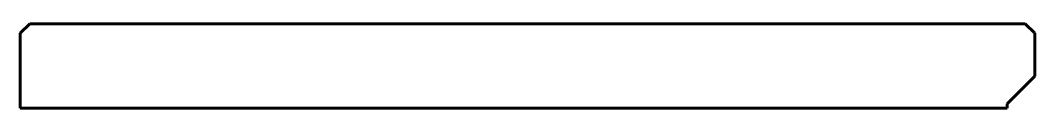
# Model space of a CAD drawing. Header units: millimetres. Extents: x -32 to 2011, y -41 to 129.
import ezdxf

# ---------------------------------------------------------------- set-up
doc = ezdxf.new("R2010")
doc.units = ezdxf.units.MM
for name, pattern in [('K5LT32782', [0]), ('K5LT32783', [0]), ('K5LT32784', [0])]:
    doc.linetypes.add(name, pattern=pattern)
doc.layers.add('Системный слой', color=7, linetype='Continuous')

msp = doc.modelspace()

# ---------------------------------------------------------------- linework, layer by layer
at = {"color": 18, "linetype": 'K5LT32782', "lineweight": 60, "true_color": 0x000000}
msp.add_line((-13.4, 129.3), (-32.4, 110.3), dxfattribs=at)
at = {"color": 5, "linetype": 'K5LT32783', "lineweight": 60, "true_color": 0x0000ff}
msp.add_line((1991.7, 129.3), (2010.7, 110.3), dxfattribs=at)
at = {"layer": 'Системный слой', "color": 3, "linetype": 'K5LT32784', "lineweight": 60, "true_color": 0x00ff00}
for p, q in [((-13.4, 129.3), (1991.7, 129.3)), ((-32.4, -40.7), (1955.2, -40.7))]:
    msp.add_line(p, q, dxfattribs=at)
at = {"layer": 'Системный слой', "color": 18, "linetype": 'K5LT32782', "lineweight": 60, "true_color": 0x000000}
msp.add_line((-32.4, 110.3), (-32.4, -40.7), dxfattribs=at)
at = {"layer": 'Системный слой', "color": 5, "linetype": 'K5LT32783', "lineweight": 60, "true_color": 0x0000ff}
for p, q in [((2010.7, 110.3), (2010.7, 23.8)), ((2010.7, 23.8), (1955.2, -31.7)), ((1955.2, -31.7), (1955.2, -40.7))]:
    msp.add_line(p, q, dxfattribs=at)

doc.saveas('drawing.dxf')
